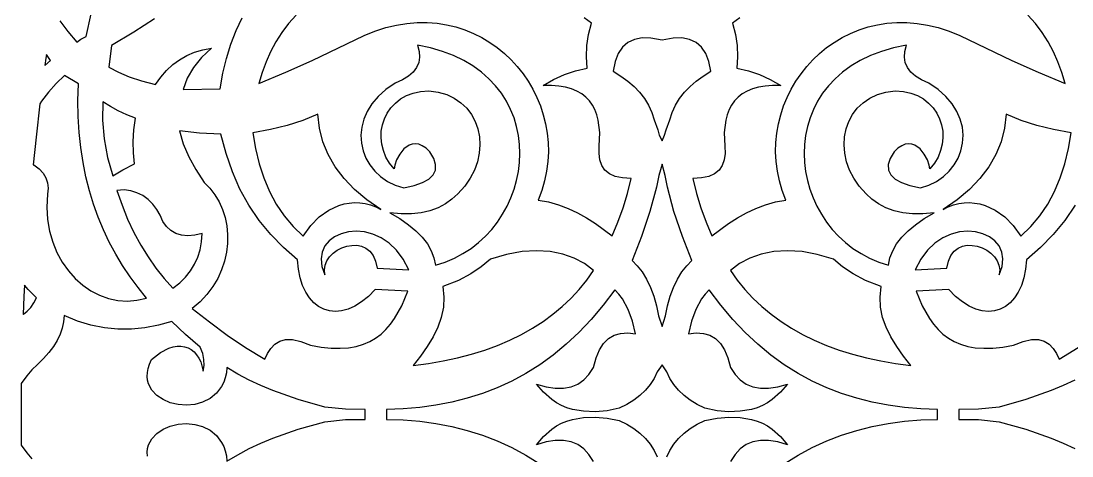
# Model space of a CAD drawing. Extents: x -1703 to -953, y -1065 to 985.
# Drawn here: x -1403.1 to -1215, y -47 to 30.8 of the extents above; entities that cross this region are included whole.
import ezdxf

# ---------------------------------------------------------------- set-up
doc = ezdxf.new("R2010")
doc.units = 0
doc.layers.add('LAYER_1', color=18, linetype='CONTINUOUS')

msp = doc.modelspace()

# ---------------------------------------------------------------- linework, layer by layer
at = {"layer": 'LAYER_1'}
for points in [[(-1396.13, 30.84), (-1394.68, 28.93), (-1393.08, 27.06), (-1392.35, 27.57), (-1391.41, 28.06), (-1390.5, 32.11)], [(-1379.17, 31.2), (-1382.88, 28.8), (-1386.87, 26.43), (-1387.33, 22.57), (-1385.64, 21.68), (-1383.71, 20.86), (-1381.51, 20.12), (-1379.01, 19.45), (-1378.05, 20.79), (-1377.02, 21.97), (-1375.9, 23.01), (-1374.69, 23.9), (-1373.4, 24.65), (-1372.02, 25.24), (-1370.55, 25.69), (-1368.98, 25.98), (-1370.78, 24.29), (-1372.22, 22.49), (-1373.32, 20.58), (-1374.07, 18.56), (-1367.44, 18.71), (-1366.95, 21.49), (-1366.31, 24.14), (-1365.52, 26.68), (-1364.59, 29.1), (-1363.52, 31.4)], [(-1353.86, 31.89), (-1355.19, 30.37), (-1356.4, 28.76), (-1357.47, 27.08), (-1358.41, 25.32), (-1359.22, 23.49), (-1359.92, 21.59), (-1360.5, 19.63), (-1355.68, 21.65), (-1350.98, 23.77), (-1341.69, 28.21), (-1339.74, 29), (-1337.81, 29.63), (-1335.91, 30.09), (-1334.04, 30.39), (-1332.2, 30.54), (-1330.4, 30.55), (-1328.64, 30.42), (-1326.92, 30.15), (-1325.26, 29.75), (-1323.65, 29.23), (-1322.1, 28.6), (-1320.62, 27.85), (-1319.2, 27), (-1317.85, 26.06), (-1316.58, 25.01), (-1315.38, 23.89), (-1314.28, 22.68), (-1313.25, 21.39), (-1312.33, 20.04), (-1311.49, 18.62), (-1310.76, 17.14), (-1310.13, 15.62), (-1309.62, 14.04), (-1309.21, 12.43), (-1308.92, 10.78), (-1308.76, 9.11), (-1308.72, 7.41), (-1308.81, 5.7), (-1309.03, 3.98), (-1309.39, 2.25), (-1309.89, 0.52), (-1310.54, -1.2), (-1308.67, -1.55), (-1306.88, -2.06), (-1305.15, -2.72), (-1303.49, -3.5), (-1301.87, -4.39), (-1300.31, -5.38), (-1297.28, -7.59), (-1296.26, -5.14), (-1295.35, -2.61), (-1294.56, -0.01), (-1293.89, 2.66), (-1295.45, 2.74), (-1296.75, 3.02), (-1297.79, 3.49), (-1298.59, 4.14), (-1299.16, 4.98), (-1299.51, 5.98), (-1299.65, 7.14), (-1299.6, 8.45), (-1299.53, 10.89), (-1299.79, 13.07), (-1300.04, 14.06), (-1300.39, 14.96), (-1300.83, 15.79), (-1301.37, 16.54), (-1302.01, 17.21), (-1302.75, 17.79), (-1303.61, 18.28), (-1304.57, 18.68), (-1305.65, 18.98), (-1306.85, 19.19), (-1308.17, 19.29), (-1309.62, 19.29), (-1307.77, 20.35), (-1305.84, 21.22), (-1303.84, 21.91), (-1301.75, 22.41), (-1301.91, 24.41), (-1301.83, 26.42), (-1301.52, 28.42), (-1300.98, 30.43), (-1302.29, 31.41)], [(-1274.48, 31.41), (-1275.78, 30.43), (-1275.24, 28.42), (-1274.93, 26.42), (-1274.86, 24.41), (-1275.01, 22.41), (-1272.93, 21.91), (-1270.93, 21.22), (-1269, 20.35), (-1267.15, 19.29), (-1268.6, 19.29), (-1269.92, 19.19), (-1271.12, 18.98), (-1272.2, 18.68), (-1273.16, 18.28), (-1274.01, 17.79), (-1274.76, 17.21), (-1275.4, 16.54), (-1275.94, 15.79), (-1276.38, 14.96), (-1276.72, 14.06), (-1276.98, 13.07), (-1277.24, 10.89), (-1277.17, 8.45), (-1277.11, 7.14), (-1277.25, 5.98), (-1277.6, 4.98), (-1278.17, 4.14), (-1278.97, 3.49), (-1280.02, 3.02), (-1281.32, 2.74), (-1282.88, 2.66), (-1282.2, -0.01), (-1281.41, -2.61), (-1280.51, -5.14), (-1279.48, -7.59), (-1276.46, -5.38), (-1274.89, -4.39), (-1273.28, -3.5), (-1271.61, -2.72), (-1269.89, -2.06), (-1268.09, -1.55), (-1266.22, -1.2), (-1266.87, 0.52), (-1267.38, 2.25), (-1267.74, 3.98), (-1267.96, 5.7), (-1268.05, 7.41), (-1268.01, 9.11), (-1267.84, 10.78), (-1267.56, 12.43), (-1267.15, 14.04), (-1266.63, 15.62), (-1266.01, 17.14), (-1265.27, 18.62), (-1264.44, 20.04), (-1263.51, 21.39), (-1262.49, 22.68), (-1261.38, 23.89), (-1260.19, 25.01), (-1258.92, 26.06), (-1257.57, 27), (-1256.15, 27.85), (-1254.66, 28.6), (-1253.11, 29.23), (-1251.51, 29.75), (-1249.84, 30.15), (-1248.13, 30.42), (-1246.37, 30.55), (-1244.57, 30.54), (-1242.73, 30.39), (-1240.85, 30.09), (-1238.95, 29.63), (-1237.02, 29), (-1235.07, 28.21), (-1225.79, 23.77), (-1221.09, 21.65), (-1216.26, 19.63), (-1216.85, 21.59), (-1217.54, 23.49), (-1218.36, 25.32), (-1219.3, 27.08), (-1220.37, 28.76), (-1221.57, 30.37), (-1222.91, 31.89)], [(-1214.48, -2.14), (-1216.31, -4.85), (-1218.37, -7.37), (-1220.66, -9.71), (-1223.19, -11.87), (-1223.34, -13.56), (-1223.64, -15.09), (-1224.07, -16.46), (-1224.63, -17.67), (-1225.29, -18.7), (-1226.06, -19.56), (-1226.92, -20.24), (-1227.86, -20.73), (-1228.88, -21.03), (-1229.95, -21.12), (-1231.07, -21.01), (-1232.23, -20.7), (-1233.42, -20.16), (-1234.63, -19.41), (-1235.85, -18.43), (-1237.07, -17.22), (-1242.93, -17.51), (-1241.81, -20.11), (-1240.52, -22.41), (-1239.78, -23.43), (-1238.98, -24.36), (-1238.11, -25.18), (-1237.15, -25.9), (-1236.1, -26.51), (-1234.95, -27.01), (-1233.69, -27.37), (-1232.32, -27.61), (-1230.82, -27.72), (-1229.19, -27.68), (-1227.42, -27.5), (-1225.5, -27.16), (-1223.77, -26.48), (-1222.29, -26.17), (-1221.03, -26.17), (-1219.98, -26.46), (-1219.1, -26.99), (-1218.39, -27.73), (-1217.8, -28.64), (-1217.33, -29.69), (-1213.89, -27.6)], [(-1266.51, -48.4), (-1264.04, -46.85), (-1261.51, -45.48), (-1258.91, -44.29), (-1256.25, -43.26), (-1253.53, -42.41), (-1250.76, -41.71), (-1247.92, -41.17), (-1245.02, -40.78), (-1242.07, -40.54), (-1239.07, -40.44), (-1239.07, -39.54), (-1239.07, -38.64), (-1242.07, -38.54), (-1245.02, -38.29), (-1247.92, -37.91), (-1250.76, -37.37), (-1253.53, -36.67), (-1256.25, -35.81), (-1258.91, -34.79), (-1261.51, -33.6), (-1264.04, -32.23), (-1266.51, -30.68), (-1268.92, -28.94), (-1271.25, -27.01), (-1273.53, -24.88), (-1275.73, -22.55), (-1277.87, -20.02), (-1279.94, -17.27), (-1280.65, -18.04), (-1281.29, -18.89), (-1282.33, -20.76), (-1283.1, -22.85), (-1283.64, -25.14), (-1282.25, -24.97), (-1280.98, -25.05), (-1279.83, -25.38), (-1278.81, -25.98), (-1277.93, -26.86), (-1277.19, -28), (-1276.59, -29.43), (-1276.15, -31.14), (-1275.32, -32.39), (-1274.37, -33.38), (-1273.3, -34.13), (-1272.11, -34.63), (-1270.77, -34.87), (-1269.3, -34.87), (-1267.68, -34.61), (-1265.91, -34.11), (-1267.2, -35.59), (-1268.68, -36.9), (-1269.51, -37.46), (-1270.4, -37.95), (-1271.35, -38.35), (-1272.38, -38.65), (-1274.37, -38.99), (-1276.42, -39.07), (-1278.54, -38.88), (-1280.71, -38.41), (-1282.09, -37.77), (-1283.34, -37.02), (-1284.44, -36.17), (-1285.41, -35.23), (-1286.25, -34.2), (-1286.96, -33.1), (-1287.54, -31.92), (-1288.38, -30.68), (-1289.23, -31.92), (-1289.81, -33.1), (-1290.51, -34.2), (-1291.35, -35.23), (-1292.32, -36.17), (-1293.43, -37.02), (-1294.67, -37.77), (-1296.06, -38.41), (-1298.22, -38.88), (-1300.34, -39.07), (-1302.4, -38.99), (-1304.38, -38.65), (-1305.41, -38.35), (-1306.37, -37.95), (-1307.26, -37.46), (-1308.08, -36.9), (-1309.57, -35.59), (-1310.86, -34.11), (-1309.09, -34.61), (-1307.47, -34.87), (-1305.99, -34.87), (-1304.66, -34.63), (-1303.46, -34.13), (-1302.39, -33.38), (-1301.45, -32.39), (-1300.62, -31.14), (-1300.18, -29.43), (-1299.58, -28), (-1298.84, -26.86), (-1297.95, -25.98), (-1296.93, -25.38), (-1295.79, -25.05), (-1294.52, -24.97), (-1293.13, -25.14), (-1293.67, -22.85), (-1294.44, -20.76), (-1295.48, -18.89), (-1296.11, -18.04), (-1296.83, -17.27), (-1298.9, -20.02), (-1301.03, -22.55), (-1303.24, -24.88), (-1305.51, -27.01), (-1307.85, -28.94), (-1310.26, -30.68), (-1312.73, -32.23), (-1315.26, -33.6), (-1317.86, -34.79), (-1320.51, -35.81), (-1323.23, -36.67), (-1326.01, -37.37), (-1328.85, -37.91), (-1331.74, -38.29), (-1334.69, -38.54), (-1337.7, -38.64), (-1337.7, -39.54), (-1337.7, -40.44), (-1334.69, -40.54), (-1331.74, -40.78), (-1328.85, -41.17), (-1326.01, -41.71), (-1323.23, -42.41), (-1320.51, -43.26), (-1317.86, -44.29), (-1315.26, -45.48), (-1312.73, -46.85), (-1310.26, -48.4)], [(-1380.47, -47.01), (-1380.5, -46.31), (-1380.42, -45.64), (-1380.25, -45.01), (-1379.66, -43.89), (-1378.77, -42.94), (-1377.65, -42.18), (-1376.36, -41.63), (-1374.95, -41.29), (-1373.47, -41.19), (-1371.99, -41.33), (-1370.57, -41.72), (-1369.25, -42.38), (-1368.1, -43.32), (-1367.18, -44.55), (-1366.81, -45.27), (-1366.53, -46.08), (-1366.33, -46.97), (-1366.23, -47.93), (-1364.26, -46.75), (-1362.24, -45.67), (-1360.15, -44.69), (-1358, -43.79), (-1353.5, -42.21), (-1348.73, -40.85), (-1345.02, -40.46), (-1341.47, -40.44), (-1341.47, -39.54), (-1341.47, -38.64), (-1345.02, -38.62), (-1348.73, -38.23), (-1353.5, -36.87), (-1358, -35.29), (-1360.15, -34.39), (-1362.24, -33.41), (-1364.26, -32.33), (-1366.23, -31.14), (-1366.33, -32.11), (-1366.53, -33), (-1366.81, -33.8), (-1367.18, -34.53), (-1368.1, -35.76), (-1369.25, -36.7), (-1370.57, -37.36), (-1371.99, -37.75), (-1373.47, -37.89), (-1374.95, -37.78), (-1376.36, -37.45), (-1377.65, -36.9), (-1378.77, -36.14), (-1379.66, -35.19), (-1380.25, -34.06), (-1380.42, -33.44), (-1380.5, -32.77), (-1380.47, -32.06), (-1380.34, -31.32), (-1380.09, -30.54), (-1379.72, -29.73), (-1378.14, -28.46), (-1376.61, -27.67), (-1375.86, -27.44), (-1375.15, -27.33), (-1374.46, -27.33), (-1373.81, -27.43), (-1373.19, -27.64), (-1372.63, -27.95), (-1372.11, -28.36), (-1371.65, -28.87), (-1371.25, -29.47), (-1370.92, -30.16), (-1370.47, -31.81), (-1370.33, -30.79), (-1370.35, -29.73), (-1370.56, -28.64), (-1371.01, -27.5), (-1373.67, -25.24), (-1376.09, -22.9), (-1378.5, -23.6), (-1380.91, -24.07), (-1383.32, -24.31), (-1385.73, -24.31), (-1388.14, -24.07), (-1390.55, -23.59), (-1392.96, -22.85), (-1395.37, -21.86), (-1395.46, -22.99), (-1395.7, -24.1), (-1396.08, -25.21), (-1396.6, -26.31), (-1397.27, -27.4), (-1398.09, -28.49), (-1399.05, -29.56), (-1400.15, -30.62), (-1401.14, -31.59), (-1402.06, -32.65), (-1403.03, -34.01), (-1403.07, -39.89), (-1403.03, -45.06), (-1402.06, -46.43), (-1401.14, -47.49)], [(-1214.53, -33.41), (-1216.62, -34.39), (-1218.77, -35.29), (-1223.26, -36.87), (-1228.04, -38.23), (-1231.74, -38.62), (-1235.3, -38.64), (-1235.3, -39.54), (-1235.3, -40.44), (-1231.74, -40.46), (-1228.04, -40.85), (-1223.26, -42.21), (-1218.77, -43.79), (-1216.62, -44.69), (-1214.53, -45.67)], [(-1300.62, -47.94), (-1301.45, -46.69), (-1302.39, -45.69), (-1303.46, -44.95), (-1304.66, -44.45), (-1305.99, -44.21), (-1307.47, -44.21), (-1309.09, -44.47), (-1310.86, -44.97), (-1309.57, -43.49), (-1308.08, -42.18), (-1307.26, -41.61), (-1306.37, -41.13), (-1305.41, -40.73), (-1304.38, -40.43), (-1302.4, -40.09), (-1300.34, -40.01), (-1298.22, -40.2), (-1296.06, -40.66), (-1294.67, -41.31), (-1293.43, -42.06), (-1292.32, -42.91), (-1291.35, -43.85), (-1290.51, -44.88), (-1289.81, -45.98), (-1289.23, -47.16)], [(-1287.54, -47.16), (-1286.96, -45.98), (-1286.25, -44.88), (-1285.41, -43.85), (-1284.44, -42.91), (-1283.34, -42.06), (-1282.09, -41.31), (-1280.71, -40.66), (-1278.54, -40.2), (-1276.42, -40.01), (-1274.37, -40.09), (-1272.38, -40.43), (-1271.35, -40.73), (-1270.4, -41.13), (-1269.51, -41.61), (-1268.68, -42.18), (-1267.2, -43.49), (-1265.91, -44.97), (-1267.68, -44.47), (-1269.3, -44.21), (-1270.77, -44.21), (-1272.11, -44.45), (-1273.3, -44.95), (-1274.37, -45.69), (-1275.32, -46.69), (-1276.15, -47.94)]]:
    msp.add_lwpolyline(points, dxfattribs=at)
for points in [[(-1331.83, 25.39), (-1331.75, 24.35), (-1331.9, 23.38), (-1332.29, 22.49), (-1332.91, 21.68), (-1333.75, 20.93), (-1334.83, 20.27), (-1336.14, 19.67), (-1337.8, 18.55), (-1339.18, 17.32), (-1340.3, 16.02), (-1341.15, 14.65), (-1341.76, 13.24), (-1342.12, 11.81), (-1342.26, 10.38), (-1342.17, 8.97), (-1341.87, 7.61), (-1341.37, 6.3), (-1340.67, 5.08), (-1339.79, 3.97), (-1338.73, 2.98), (-1337.51, 2.13), (-1336.13, 1.45), (-1334.6, 0.96), (-1332.73, 1.38), (-1331.23, 1.91), (-1330.09, 2.55), (-1329.32, 3.3), (-1328.92, 4.16), (-1328.88, 5.14), (-1329.2, 6.22), (-1329.9, 7.42), (-1330.6, 8.08), (-1331.27, 8.52), (-1331.91, 8.78), (-1332.52, 8.87), (-1333.09, 8.81), (-1333.62, 8.62), (-1334.56, 7.94), (-1335.31, 7.01), (-1335.87, 6), (-1336.2, 5.06), (-1336.3, 4.38), (-1337.13, 5.41), (-1337.77, 6.49), (-1338.24, 7.63), (-1338.53, 8.78), (-1338.65, 9.95), (-1338.61, 11.1), (-1338.41, 12.23), (-1338.05, 13.32), (-1337.54, 14.34), (-1336.88, 15.28), (-1336.08, 16.13), (-1335.15, 16.87), (-1334.08, 17.47), (-1332.88, 17.93), (-1331.57, 18.22), (-1330.13, 18.33), (-1328.44, 18.11), (-1326.91, 17.67), (-1325.55, 17.03), (-1324.35, 16.2), (-1323.33, 15.22), (-1322.48, 14.1), (-1321.82, 12.86), (-1321.34, 11.52), (-1321.06, 10.12), (-1320.97, 8.65), (-1321.09, 7.16), (-1321.42, 5.65), (-1321.95, 4.15), (-1322.71, 2.68), (-1323.68, 1.26), (-1324.89, -0.08), (-1325.96, -1.06), (-1327.15, -1.9), (-1328.46, -2.59), (-1329.9, -3.12), (-1331.47, -3.49), (-1333.19, -3.67), (-1335.05, -3.68), (-1337.07, -3.49), (-1335.3, -4.53), (-1333.75, -5.61), (-1332.41, -6.72), (-1331.29, -7.87), (-1330.37, -9.06), (-1329.67, -10.29), (-1329.18, -11.55), (-1328.9, -12.85), (-1327.17, -12.29), (-1325.53, -11.6), (-1323.99, -10.79), (-1322.55, -9.86), (-1321.21, -8.82), (-1319.97, -7.68), (-1318.84, -6.45), (-1317.82, -5.14), (-1316.9, -3.76), (-1316.1, -2.32), (-1315.42, -0.82), (-1314.85, 0.72), (-1314.41, 2.29), (-1314.08, 3.89), (-1313.88, 5.5), (-1313.81, 7.12), (-1313.87, 8.74), (-1314.07, 10.34), (-1314.4, 11.93), (-1314.86, 13.49), (-1315.47, 15), (-1316.22, 16.47), (-1317.12, 17.89), (-1318.16, 19.23), (-1319.35, 20.5), (-1320.7, 21.69), (-1322.2, 22.78), (-1323.86, 23.77), (-1325.68, 24.64), (-1327.67, 25.39), (-1329.82, 26.02), (-1332.13, 26.5)], [(-1293.32, 27.53), (-1294.49, 26.98), (-1295.46, 26.13), (-1296.22, 24.99), (-1296.78, 23.55), (-1297.13, 21.82), (-1295.77, 20.98), (-1294.52, 20.08), (-1293.39, 19.11), (-1292.39, 18.07), (-1291.52, 16.95), (-1290.79, 15.75), (-1290.22, 14.48), (-1289.8, 13.13), (-1289.12, 11.35), (-1288.86, 10.38), (-1288.38, 9.37), (-1287.91, 10.38), (-1287.65, 11.35), (-1286.96, 13.13), (-1286.55, 14.48), (-1285.97, 15.75), (-1285.25, 16.95), (-1284.38, 18.07), (-1283.37, 19.11), (-1282.24, 20.08), (-1281, 20.98), (-1279.64, 21.82), (-1279.99, 23.55), (-1280.55, 24.99), (-1281.31, 26.13), (-1282.28, 26.98), (-1283.44, 27.53), (-1284.81, 27.78), (-1286.36, 27.74), (-1288.38, 27.41), (-1290.41, 27.74), (-1291.96, 27.78)], [(-1246.95, 26.02), (-1249.1, 25.39), (-1251.08, 24.64), (-1252.9, 23.77), (-1254.56, 22.78), (-1256.07, 21.69), (-1257.41, 20.5), (-1258.61, 19.23), (-1259.65, 17.89), (-1260.55, 16.47), (-1261.3, 15), (-1261.9, 13.49), (-1262.37, 11.93), (-1262.7, 10.34), (-1262.89, 8.74), (-1262.95, 7.12), (-1262.88, 5.5), (-1262.68, 3.89), (-1262.36, 2.29), (-1261.91, 0.72), (-1261.35, -0.82), (-1260.66, -2.32), (-1259.86, -3.76), (-1258.95, -5.14), (-1257.92, -6.45), (-1256.79, -7.68), (-1255.55, -8.82), (-1254.21, -9.86), (-1252.77, -10.79), (-1251.23, -11.6), (-1249.6, -12.29), (-1247.87, -12.85), (-1247.59, -11.55), (-1247.1, -10.29), (-1246.4, -9.06), (-1245.48, -7.87), (-1244.35, -6.72), (-1243.01, -5.61), (-1241.46, -4.53), (-1239.7, -3.49), (-1241.71, -3.68), (-1243.58, -3.67), (-1245.29, -3.49), (-1246.87, -3.12), (-1248.31, -2.59), (-1249.62, -1.9), (-1250.81, -1.06), (-1251.88, -0.08), (-1253.08, 1.26), (-1254.06, 2.68), (-1254.81, 4.15), (-1255.35, 5.65), (-1255.68, 7.16), (-1255.79, 8.65), (-1255.71, 10.12), (-1255.42, 11.52), (-1254.95, 12.86), (-1254.29, 14.1), (-1253.44, 15.22), (-1252.41, 16.2), (-1251.22, 17.03), (-1249.85, 17.67), (-1248.32, 18.11), (-1246.64, 18.33), (-1245.2, 18.22), (-1243.88, 17.93), (-1242.69, 17.47), (-1241.62, 16.87), (-1240.68, 16.13), (-1239.89, 15.28), (-1239.23, 14.34), (-1238.72, 13.32), (-1238.36, 12.23), (-1238.16, 11.1), (-1238.11, 9.95), (-1238.24, 8.78), (-1238.53, 7.63), (-1238.99, 6.49), (-1239.64, 5.41), (-1240.47, 4.38), (-1240.56, 5.06), (-1240.9, 6), (-1241.45, 7.01), (-1242.21, 7.94), (-1243.15, 8.62), (-1243.68, 8.81), (-1244.25, 8.87), (-1244.86, 8.78), (-1245.5, 8.52), (-1246.17, 8.08), (-1246.87, 7.42), (-1247.56, 6.22), (-1247.89, 5.14), (-1247.85, 4.16), (-1247.45, 3.3), (-1246.68, 2.55), (-1245.54, 1.91), (-1244.03, 1.38), (-1242.16, 0.96), (-1240.64, 1.45), (-1239.26, 2.13), (-1238.03, 2.98), (-1236.98, 3.97), (-1236.1, 5.08), (-1235.4, 6.3), (-1234.9, 7.61), (-1234.6, 8.97), (-1234.51, 10.38), (-1234.64, 11.81), (-1235.01, 13.24), (-1235.61, 14.65), (-1236.47, 16.02), (-1237.58, 17.32), (-1238.96, 18.55), (-1240.62, 19.67), (-1241.93, 20.27), (-1243.01, 20.93), (-1243.86, 21.68), (-1244.48, 22.49), (-1244.86, 23.38), (-1245.02, 24.35), (-1244.94, 25.39), (-1244.63, 26.5)], [(-1398.63, 24.16), (-1398.81, 22.84), (-1397.82, 23.76), (-1398.54, 24.8)], [(-1396.76, 19.63), (-1398.14, 18.09), (-1399.4, 16.45), (-1399.69, 15.98), (-1400.38, 10.02), (-1400.87, 5.12), (-1400.78, 5.07), (-1399.85, 4.38), (-1399.12, 3.62), (-1398.61, 2.79), (-1398.31, 1.88), (-1398.23, 0.89), (-1398.35, -0.16), (-1398.47, -2.47), (-1398.34, -4.68), (-1397.97, -6.78), (-1397.4, -8.76), (-1396.64, -10.61), (-1395.7, -12.31), (-1394.6, -13.86), (-1393.36, -15.23), (-1392.01, -16.43), (-1390.55, -17.43), (-1389, -18.23), (-1387.39, -18.81), (-1385.72, -19.16), (-1384.03, -19.27), (-1382.32, -19.13), (-1380.62, -18.73), (-1382.13, -16.86), (-1383.56, -14.93), (-1384.89, -12.94), (-1386.13, -10.88), (-1387.27, -8.75), (-1388.32, -6.55), (-1389.26, -4.29), (-1390.1, -1.95), (-1390.84, 0.47), (-1391.46, 2.96), (-1391.98, 5.52), (-1392.38, 8.17), (-1392.67, 10.9), (-1392.83, 13.71), (-1392.88, 16.6), (-1392.8, 19.59), (-1395.27, 21.07)], [(-1388.51, 13.07), (-1388.21, 9.74), (-1387.57, 6.41), (-1386.63, 3.12), (-1384.88, 4.2), (-1382.74, 5.28), (-1382.96, 7.26), (-1383.01, 9.29), (-1382.88, 11.35), (-1382.58, 13.44), (-1384.16, 14.06), (-1385.67, 14.74), (-1387.09, 15.5), (-1388.44, 16.34)], [(-1352.64, 13.01), (-1355.46, 12.13), (-1358.44, 11.44), (-1361.59, 10.84), (-1361.13, 8), (-1360.48, 5.3), (-1359.64, 2.74), (-1358.62, 0.33), (-1357.4, -1.92), (-1355.99, -4.01), (-1354.38, -5.92), (-1352.57, -7.65), (-1351.23, -5.76), (-1349.7, -4.21), (-1348.01, -3.01), (-1346.2, -2.18), (-1345.27, -1.91), (-1344.33, -1.74), (-1343.38, -1.67), (-1342.42, -1.71), (-1341.47, -1.84), (-1340.53, -2.09), (-1339.6, -2.44), (-1338.69, -2.9), (-1341.18, -1.15), (-1343.38, 0.71), (-1345.28, 2.67), (-1346.86, 4.75), (-1348.13, 6.93), (-1349.07, 9.23), (-1349.68, 11.64), (-1349.95, 14.18)], [(-1227.09, 11.64), (-1227.7, 9.23), (-1228.64, 6.93), (-1229.9, 4.75), (-1231.49, 2.67), (-1233.38, 0.71), (-1235.58, -1.15), (-1238.08, -2.9), (-1237.17, -2.44), (-1236.24, -2.09), (-1235.3, -1.84), (-1234.34, -1.71), (-1233.39, -1.67), (-1232.44, -1.74), (-1231.5, -1.91), (-1230.56, -2.18), (-1228.76, -3.01), (-1227.07, -4.21), (-1225.54, -5.76), (-1224.2, -7.65), (-1222.39, -5.92), (-1220.78, -4.01), (-1219.36, -1.92), (-1218.15, 0.33), (-1217.12, 2.74), (-1216.29, 5.3), (-1215.64, 8), (-1215.18, 10.84), (-1218.33, 11.44), (-1221.31, 12.13), (-1224.13, 13.01), (-1226.82, 14.18)], [(-1374.03, 8.85), (-1373.04, 6.55), (-1371.79, 4.25), (-1370.31, 1.94), (-1369.27, 0.91), (-1368.37, -0.25), (-1367.62, -1.53), (-1367.01, -2.89), (-1366.56, -4.34), (-1366.26, -5.84), (-1366.12, -7.39), (-1366.14, -8.97), (-1366.32, -10.55), (-1366.67, -12.14), (-1367.19, -13.7), (-1367.88, -15.22), (-1368.75, -16.68), (-1369.81, -18.08), (-1371.04, -19.39), (-1372.47, -20.59), (-1369.37, -23.01), (-1366.18, -25.36), (-1362.88, -27.6), (-1359.44, -29.69), (-1358.96, -28.64), (-1358.38, -27.73), (-1357.66, -26.99), (-1356.79, -26.46), (-1355.74, -26.17), (-1354.48, -26.17), (-1353, -26.48), (-1351.26, -27.16), (-1349.35, -27.5), (-1347.58, -27.68), (-1345.95, -27.72), (-1344.45, -27.61), (-1343.08, -27.37), (-1341.82, -27.01), (-1340.67, -26.51), (-1339.62, -25.9), (-1338.66, -25.18), (-1337.78, -24.36), (-1336.98, -23.43), (-1336.25, -22.41), (-1334.96, -20.11), (-1333.84, -17.51), (-1339.7, -17.22), (-1340.92, -18.43), (-1342.13, -19.41), (-1343.34, -20.16), (-1344.53, -20.7), (-1345.7, -21.01), (-1346.82, -21.12), (-1347.89, -21.03), (-1348.9, -20.73), (-1349.84, -20.24), (-1350.7, -19.56), (-1351.47, -18.7), (-1352.14, -17.67), (-1352.69, -16.46), (-1353.12, -15.09), (-1353.42, -13.56), (-1353.58, -11.87), (-1356.1, -9.71), (-1358.4, -7.37), (-1360.46, -4.85), (-1362.29, -2.14), (-1363.89, 0.76), (-1365.26, 3.84), (-1366.39, 7.1), (-1367.3, 10.56), (-1371.16, 10.78), (-1374.7, 11.15)], [(-1288.96, 3.2), (-1289.37, 1.08), (-1290.53, -3.28), (-1292.03, -7.7), (-1293.74, -12.04), (-1292.81, -12.95), (-1291.95, -14.06), (-1291.16, -15.36), (-1290.46, -16.82), (-1289.86, -18.41), (-1289.36, -20.12), (-1288.99, -21.93), (-1288.38, -23.8), (-1287.77, -21.93), (-1287.4, -20.12), (-1286.91, -18.41), (-1286.3, -16.82), (-1285.6, -15.36), (-1284.81, -14.06), (-1283.95, -12.95), (-1283.03, -12.04), (-1284.73, -7.7), (-1286.24, -3.28), (-1287.4, 1.08), (-1287.8, 3.2), (-1288.38, 5.24)], [(-1385.9, 0.53), (-1385, -2.13), (-1383.99, -4.65), (-1382.87, -7.03), (-1381.66, -9.27), (-1380.35, -11.38), (-1378.94, -13.37), (-1377.45, -15.23), (-1375.88, -16.99), (-1374.68, -16.03), (-1373.64, -14.99), (-1372.76, -13.87), (-1372.03, -12.69), (-1371.46, -11.42), (-1371.04, -10.09), (-1370.77, -8.68), (-1370.66, -7.19), (-1371.97, -7.5), (-1373.2, -7.61), (-1374.34, -7.5), (-1375.38, -7.19), (-1376.29, -6.68), (-1377.07, -5.96), (-1377.71, -5.04), (-1378.19, -3.92), (-1378.77, -2.87), (-1379.48, -1.92), (-1380.32, -1.09), (-1381.27, -0.41), (-1382.32, 0.11), (-1383.45, 0.45), (-1384.64, 0.6)], [(-1344.5, -6.89), (-1345.81, -7.22), (-1346.97, -7.76), (-1347.95, -8.5), (-1348.71, -9.42), (-1349.2, -10.5), (-1349.39, -11.73), (-1349.24, -13.1), (-1348.7, -14.59), (-1348.8, -13.71), (-1348.68, -12.87), (-1348.36, -12.08), (-1347.86, -11.36), (-1347.23, -10.73), (-1346.49, -10.19), (-1345.67, -9.76), (-1344.79, -9.46), (-1343.89, -9.31), (-1343, -9.3), (-1342.14, -9.47), (-1341.35, -9.82), (-1340.64, -10.37), (-1340.06, -11.14), (-1339.63, -12.13), (-1339.37, -13.36), (-1333.67, -13.66), (-1334.69, -11.76), (-1335.88, -10.19), (-1337.21, -8.93), (-1338.64, -7.98), (-1340.12, -7.31), (-1341.62, -6.92), (-1343.09, -6.78)], [(-1235.15, -6.92), (-1236.65, -7.31), (-1238.13, -7.98), (-1239.56, -8.93), (-1240.89, -10.19), (-1242.08, -11.76), (-1243.1, -13.66), (-1237.39, -13.36), (-1237.14, -12.13), (-1236.71, -11.14), (-1236.12, -10.37), (-1235.42, -9.82), (-1234.62, -9.47), (-1233.77, -9.3), (-1232.87, -9.31), (-1231.97, -9.46), (-1231.1, -9.76), (-1230.27, -10.19), (-1229.53, -10.73), (-1228.9, -11.36), (-1228.41, -12.08), (-1228.09, -12.87), (-1227.96, -13.71), (-1228.06, -14.59), (-1227.53, -13.1), (-1227.37, -11.73), (-1227.56, -10.5), (-1228.06, -9.42), (-1228.81, -8.5), (-1229.79, -7.76), (-1230.96, -7.22), (-1232.26, -6.89), (-1233.68, -6.78)], [(-1313.43, -10.42), (-1316.18, -10.92), (-1319.05, -11.78), (-1320.71, -13.14), (-1322.57, -14.42), (-1324.81, -15.61), (-1327.61, -16.68), (-1327.39, -18.56), (-1327.49, -20.39), (-1327.87, -22.19), (-1328.5, -23.96), (-1329.35, -25.7), (-1330.39, -27.42), (-1331.6, -29.11), (-1332.93, -30.79), (-1330.18, -30.44), (-1327.52, -29.99), (-1324.95, -29.45), (-1322.48, -28.8), (-1320.1, -28.06), (-1317.81, -27.22), (-1315.63, -26.29), (-1313.54, -25.26), (-1311.56, -24.14), (-1309.67, -22.93), (-1307.9, -21.63), (-1306.22, -20.23), (-1304.66, -18.75), (-1303.2, -17.18), (-1301.86, -15.53), (-1300.63, -13.79), (-1302.23, -12.58), (-1304.07, -11.6), (-1306.13, -10.87), (-1308.39, -10.42), (-1310.83, -10.26)], [(-1268.37, -10.42), (-1270.63, -10.87), (-1272.69, -11.6), (-1274.53, -12.58), (-1276.14, -13.79), (-1274.91, -15.53), (-1273.56, -17.18), (-1272.11, -18.75), (-1270.54, -20.23), (-1268.87, -21.63), (-1267.09, -22.93), (-1265.21, -24.14), (-1263.23, -25.26), (-1261.14, -26.29), (-1258.95, -27.22), (-1256.67, -28.06), (-1254.29, -28.8), (-1251.81, -29.45), (-1249.25, -29.99), (-1246.59, -30.44), (-1243.84, -30.79), (-1245.17, -29.11), (-1246.37, -27.42), (-1247.42, -25.7), (-1248.27, -23.96), (-1248.9, -22.19), (-1249.28, -20.39), (-1249.37, -18.56), (-1249.15, -16.68), (-1251.96, -15.61), (-1254.2, -14.42), (-1256.06, -13.14), (-1257.71, -11.78), (-1260.59, -10.92), (-1263.33, -10.42), (-1265.93, -10.26)], [(-1402.58, -18.45), (-1402.7, -21.65), (-1402.65, -21.62), (-1401.97, -21.08), (-1401.34, -20.4), (-1400.78, -19.6), (-1400.29, -18.68), (-1401.81, -17.19), (-1402.47, -16.42)]]:
    msp.add_lwpolyline(points, close=True, dxfattribs=at)

doc.saveas('drawing.dxf')
